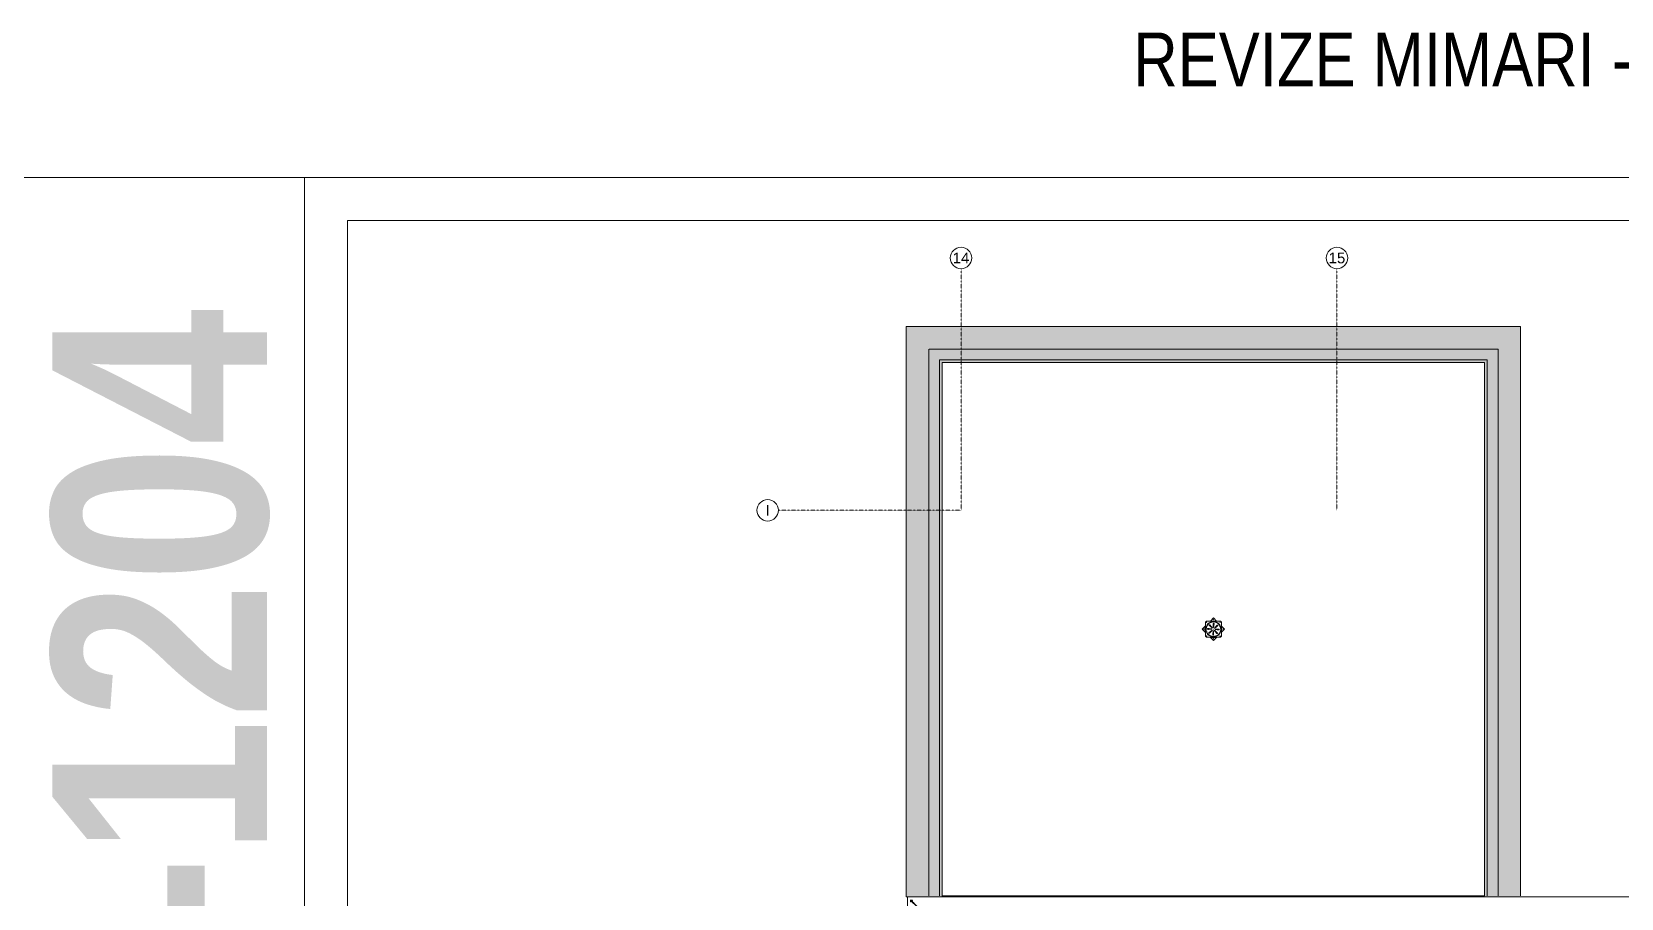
# Model space of a CAD drawing. Extents: x -2749 to 23780, y -1311 to 8245.
# Drawn here: x 5437 to 8397, y 2862 to 4476 of the extents above; entities that cross this region are included whole.
import ezdxf
from ezdxf.enums import TextEntityAlignment as Align
from ezdxf.xclip import XClip

# ---------------------------------------------------------------- set-up
doc = ezdxf.new("R2010")
doc.units = 0
doc.header["$MEASUREMENT"] = 0
doc.header["$XCLIPFRAME"] = 0
for name, pattern in [('DASHDOT2', [0.5, 0.25, -0.125, 0, -0.125]), ('DOT2', [0.125, 0, -0.125]), ('HIDDEN', [0.375, 0.25, -0.125])]:
    doc.linetypes.add(name, pattern=pattern)
doc.layers.get('0').update_dxf_attribs({"color": 9, "lineweight": 9})
for name, color, linetype, lineweight in [('06C', 9, 'Continuous', 9), ('06D', 9, 'Continuous', 9), ('10', 9, 'Continuous', 9), ('20', 9, 'DOT2', 9), ('21', 9, 'Continuous', 9), ('24', 9, 'DASHDOT2', 9), ('35', 9, 'Continuous', 9), ('40A', 9, 'Continuous', 9), ('GEB-BEZUG', 9, 'Continuous', 25)]:
    doc.layers.add(name, color=color, linetype=linetype, lineweight=lineweight)
doc.styles.add('Arial', font='arial.ttf', dxfattribs={"height": 2.5})
doc.styles.add('MuuM_TEXT-BOLD', font='ARIALNB.TTF')
doc.styles.add('MuuM_TEXT-STANDART', font='ARIALN.TTF')

# ---------------------------------------------------------------- blocks, each defined once
blk = doc.blocks.new('Einfügepunkt')
at = {"layer": 'GEB-BEZUG'}
for p, q in [((-1, -1), (1, 1)), ((-1, 1), (1, -1))]:
    blk.add_line(p, q, dxfattribs=at)
blk = doc.blocks.new('p-suzgec')
at = {"ltscale": 25}
for p, q in [((-21.1, 0), (-15.5, 5.7)), ((-15.5, -5.7), (-21.1, 0)), ((-15.5, 5.7), (-15.2, 5.9)), ((-15.5, -5.7), (-15.5, 5.7)), ((-13.2, 15), (-15.2, 13)), ((-15.2, 13), (-15.2, -13)), ((12.8, 15), (-13.2, 15)), ((-10.5, 1.2), (-3.4, 0.3)), ((-6.1, 15), (-5.9, 15.2)), ((-5.9, 12.3), (-6, 12.5)), ((-5.9, 15.2), (-0.2, 20.9)), ((-5.9, 15.2), (5.4, 15.2)), ((-5.8, 12), (-5.9, 12.3)), ((-5.1, 12.9), (-5, 12.7)), ((-5, 12.7), (-4.8, 12.4)), ((-3.3, 0.2), (-3.4, 0.3)), ((-0.2, 0), (-0.5, 0)), ((-0.2, 20.9), (5.4, 15.2)), ((-0.2, 0), (-0.2, 0.2)), ((-0.2, 0), (0, 0)), ((-0.2, 0), (-0.2, -0.2)), ((0.9, 10.2), (0, 3.1)), ((0, 3), (0, 3.1)), ((5.4, 15.2), (5.6, 15)), ((12.1, 5.6), (12.3, 5.7)), ((12.6, 4.8), (12.5, 4.7)), ((14.8, 13), (12.8, 15)), ((14.8, -13), (14.8, 13)), ((14.8, 5.9), (15, 5.7)), ((15, 5.7), (15, -5.7)), ((15, 5.7), (20.6, 0)), ((20.6, 0), (15, -5.7)), ((-15.2, -5.9), (-15.5, -5.7)), ((-15.2, -13), (-13.2, -15)), ((-13.2, -15), (12.8, -15)), ((-13.1, -4.8), (-13, -4.7)), ((-13, -4.7), (-12.6, -4.6)), ((-12.6, -5.6), (-12.8, -5.7)), ((-12.2, -5.5), (-12.6, -5.6)), ((-5.9, -15.2), (-6.1, -15)), ((5.4, -15.2), (-5.9, -15.2)), ((-0.2, -20.9), (-5.9, -15.2)), ((-1.4, -10.2), (-0.5, -3.1)), ((-0.5, -3), (-0.5, -3.1)), ((5.4, -15.2), (-0.2, -20.9)), ((2.8, -0.2), (2.9, -0.3)), ((10, -1.2), (2.9, -0.3)), ((4.5, -12.7), (4.3, -12.4)), ((4.6, -12.9), (4.5, -12.7)), ((5.3, -12), (5.4, -12.3)), ((5.4, -12.3), (5.5, -12.5)), ((5.6, -15), (5.4, -15.2)), ((12.8, -15), (14.8, -13)), ((15, -5.7), (14.8, -5.9))]:
    blk.add_line(p, q, dxfattribs=at)
for centre, radius in [((-17.9, 0), 0.4), ((-17.9, 0), 0.358), ((-0.2, 0), 14.3), ((-12.8, 12.5), 0.3), ((-0.2, 17.7), 0.4), ((-0.2, 17.7), 0.358), ((12.2, 12.5), 0.3), ((17.4, 0), 0.4), ((17.4, 0), 0.358), ((-12.8, -12.5), 0.3), ((-0.2, -17.7), 0.4), ((-0.2, -17.7), 0.358), ((12.2, -12.5), 0.3)]:
    blk.add_circle(centre, radius, dxfattribs=at)
for radius, start, end in [(13.5, 114.6147, 200.3853), (13.8, 110.4176, 114.5824), (13.7, 110.4084, 114.5916), (13.3, 110.3378, 114.6622), (13.2, 110.3292, 114.6708), (13.5, 24.6147, 110.3853), (13.6, 294.6147, 20.3853), (13.2, 20.3292, 24.6708), (13.3, 20.3378, 24.6622), (13.7, 20.4084, 24.5916), (13.8, 20.4176, 24.5824), (13.7, 200.4084, 204.5916), (13.8, 200.4176, 204.5824), (13.3, 200.3378, 204.6622), (13.2, 200.3292, 204.6708), (13.5, 204.6147, 290.3853), (13.2, 290.3292, 294.6708), (13.3, 290.3378, 294.6622), (13.7, 290.4084, 294.5916), (13.8, 290.4176, 294.5824)]:
    blk.add_arc((-0.2, 0), radius, start, end, dxfattribs=at)
for points, knots in [([(-10.5, -0.3), (-10.6, -0.3), (-10.7, -0.3), (-10.9, -0.2), (-11, -0.2), (-11.1, 0), (-11.2, 0.1), (-11.2, 0.3), (-11.2, 0.4), (-11.2, 0.6), (-11.2, 0.7), (-11.1, 0.9), (-11.1, 1), (-10.9, 1.1), (-10.8, 1.1), (-10.6, 1.2), (-10.5, 1.2), (-10.4, 1.2)], [2.169268, 2.169268, 2.169268, 2.169268, 2.468107, 2.468107, 2.768207, 2.768207, 3.065525, 3.065525, 3.362844, 3.362844, 3.660162, 3.660162, 3.95748, 3.95748, 4.257581, 4.257581, 4.55635, 4.55635, 4.55635, 4.55635]), ([(-7.7, 7), (-7.8, 7.1), (-7.8, 7.2), (-7.9, 7.4), (-7.9, 7.5), (-7.9, 7.7), (-7.9, 7.8), (-7.8, 8), (-7.8, 8), (-7.6, 8.2), (-7.5, 8.2), (-7.3, 8.3), (-7.2, 8.3), (-7, 8.3), (-6.9, 8.3), (-6.7, 8.2), (-6.6, 8.1), (-6.6, 8)], [2.169268, 2.169268, 2.169268, 2.169268, 2.468107, 2.468107, 2.768207, 2.768207, 3.065525, 3.065525, 3.362844, 3.362844, 3.660162, 3.660162, 3.95748, 3.95748, 4.257581, 4.257581, 4.55635, 4.55635, 4.55635, 4.55635]), ([(-3.5, 0.4), (-3.5, 0.4), (-3.5, 0.4), (-3.5, 0.4), (-3.4, 0.4), (-3.4, 0.4), (-3.4, 0.3), (-3.3, 0.3), (-3.3, 0.3), (-3.3, 0.3), (-3.3, 0.2), (-3.2, 0.2), (-3.2, 0.1), (-3.3, 0.1), (-3.3, 0), (-3.3, 0), (-3.3, -0.1), (-3.4, -0.1), (-3.4, -0.1), (-3.5, -0.1), (-3.5, -0.1), (-3.5, -0.1), (-3.5, -0.1)], [-0.0013985, -0.0013985, -0.0013985, -0.0013985, 0, 0, 0, 0.0909291, 0.0909291, 0.1818582, 0.1818582, 0.2711248, 0.2711248, 0.3603915, 0.3603915, 0.4496581, 0.4496581, 0.5389247, 0.5389247, 0.6298538, 0.6298538, 0.7207829, 0.7207829, 0.7401198, 0.7401198, 0.7401198, 0.7401198]), ([(-2.2, 2.6), (-2.2, 2.6), (-2.2, 2.6), (-2.2, 2.6), (-2.2, 2.5), (-2.2, 2.5), (-2.2, 2.4), (-2.2, 2.4), (-2.2, 2.3), (-2.2, 2.3), (-2.2, 2.3), (-2.3, 2.2), (-2.3, 2.2), (-2.3, 2.2), (-2.4, 2.2), (-2.4, 2.1), (-2.5, 2.1), (-2.5, 2.2), (-2.6, 2.2), (-2.6, 2.2), (-2.6, 2.2), (-2.6, 2.2), (-2.6, 2.2)], [-0.0013985, -0.0013985, -0.0013985, -0.0013985, 0, 0, 0, 0.0909291, 0.0909291, 0.1818582, 0.1818582, 0.2711248, 0.2711248, 0.3603915, 0.3603915, 0.4496581, 0.4496581, 0.5389247, 0.5389247, 0.6298538, 0.6298538, 0.7207829, 0.7207829, 0.7401198, 0.7401198, 0.7401198, 0.7401198]), ([(-0.6, 10.2), (-0.6, 10.3), (-0.5, 10.4), (-0.5, 10.6), (-0.4, 10.7), (-0.3, 10.8), (-0.2, 10.9), (0, 11), (0.1, 11), (0.3, 11), (0.4, 11), (0.6, 10.9), (0.7, 10.8), (0.8, 10.7), (0.9, 10.6), (0.9, 10.4), (1, 10.3), (0.9, 10.2)], [2.169268, 2.169268, 2.169268, 2.169268, 2.468107, 2.468107, 2.768207, 2.768207, 3.065525, 3.065525, 3.362844, 3.362844, 3.660162, 3.660162, 3.95748, 3.95748, 4.257581, 4.257581, 4.55635, 4.55635, 4.55635, 4.55635]), ([(0.1, 3.2), (0.1, 3.2), (0.1, 3.2), (0.1, 3.2), (0.1, 3.2), (0.1, 3.2), (0.1, 3.1), (0.1, 3.1), (0, 3), (0, 3), (-0.1, 3), (-0.1, 3), (-0.2, 3), (-0.2, 3), (-0.2, 3), (-0.3, 3), (-0.3, 3.1), (-0.3, 3.1), (-0.4, 3.2), (-0.4, 3.2), (-0.4, 3.2), (-0.4, 3.3), (-0.4, 3.3)], [-0.0013985, -0.0013985, -0.0013985, -0.0013985, 0, 0, 0, 0.0909291, 0.0909291, 0.1818582, 0.1818582, 0.2711248, 0.2711248, 0.3603915, 0.3603915, 0.4496581, 0.4496581, 0.5389247, 0.5389247, 0.6298538, 0.6298538, 0.7207829, 0.7207829, 0.7401198, 0.7401198, 0.7401198, 0.7401198]), ([(2.3, 2), (2.3, 2), (2.3, 2), (2.3, 2), (2.3, 2), (2.2, 2), (2.2, 1.9), (2.2, 1.9), (2.1, 1.9), (2.1, 2), (2, 2), (2, 2), (1.9, 2), (1.9, 2.1), (1.9, 2.1), (1.9, 2.2), (1.9, 2.2), (1.9, 2.3), (1.9, 2.3), (1.9, 2.3), (2, 2.4), (2, 2.4), (2, 2.4)], [-0.0013985, -0.0013985, -0.0013985, -0.0013985, 0, 0, 0, 0.0909291, 0.0909291, 0.1818582, 0.1818582, 0.2711248, 0.2711248, 0.3603915, 0.3603915, 0.4496581, 0.4496581, 0.5389247, 0.5389247, 0.6298538, 0.6298538, 0.7207829, 0.7207829, 0.7401198, 0.7401198, 0.7401198, 0.7401198]), ([(3, -0.4), (3, -0.4), (3, -0.4), (3, -0.4), (2.9, -0.4), (2.9, -0.4), (2.9, -0.3), (2.8, -0.3), (2.8, -0.3), (2.8, -0.3), (2.8, -0.2), (2.7, -0.2), (2.7, -0.1), (2.8, -0.1), (2.8, 0), (2.8, 0), (2.8, 0.1), (2.9, 0.1), (2.9, 0.1), (3, 0.1), (3, 0.1), (3, 0.1), (3, 0.1)], [-0.0013985, -0.0013985, -0.0013985, -0.0013985, 0, 0, 0, 0.0909291, 0.0909291, 0.1818582, 0.1818582, 0.2711248, 0.2711248, 0.3603915, 0.3603915, 0.4496581, 0.4496581, 0.5389247, 0.5389247, 0.6298538, 0.6298538, 0.7207829, 0.7207829, 0.7401198, 0.7401198, 0.7401198, 0.7401198]), ([(6.8, 7.4), (6.8, 7.5), (6.9, 7.6), (7.1, 7.7), (7.2, 7.7), (7.4, 7.7), (7.5, 7.7), (7.7, 7.6), (7.8, 7.5), (7.9, 7.4), (8, 7.3), (8.1, 7.1), (8.1, 7), (8, 6.8), (8, 6.7), (7.9, 6.5), (7.8, 6.4), (7.8, 6.3)], [2.169268, 2.169268, 2.169268, 2.169268, 2.468107, 2.468107, 2.768207, 2.768207, 3.065525, 3.065525, 3.362844, 3.362844, 3.660162, 3.660162, 3.95748, 3.95748, 4.257581, 4.257581, 4.55635, 4.55635, 4.55635, 4.55635]), ([(10, 0.3), (10.1, 0.3), (10.2, 0.3), (10.4, 0.2), (10.5, 0.2), (10.6, 0), (10.7, -0.1), (10.7, -0.3), (10.7, -0.4), (10.7, -0.6), (10.7, -0.7), (10.6, -0.9), (10.6, -1), (10.4, -1.1), (10.3, -1.1), (10.1, -1.2), (10, -1.2), (9.9, -1.2)], [2.169268, 2.169268, 2.169268, 2.169268, 2.468107, 2.468107, 2.768207, 2.768207, 3.065525, 3.065525, 3.362844, 3.362844, 3.660162, 3.660162, 3.95748, 3.95748, 4.257581, 4.257581, 4.55635, 4.55635, 4.55635, 4.55635]), ([(-7.3, -7.4), (-7.3, -7.5), (-7.4, -7.6), (-7.6, -7.7), (-7.7, -7.7), (-7.9, -7.7), (-8, -7.7), (-8.2, -7.6), (-8.3, -7.5), (-8.4, -7.4), (-8.5, -7.3), (-8.6, -7.1), (-8.6, -7), (-8.5, -6.8), (-8.5, -6.7), (-8.4, -6.5), (-8.3, -6.4), (-8.3, -6.3)], [2.169268, 2.169268, 2.169268, 2.169268, 2.468107, 2.468107, 2.768207, 2.768207, 3.065525, 3.065525, 3.362844, 3.362844, 3.660162, 3.660162, 3.95748, 3.95748, 4.257581, 4.257581, 4.55635, 4.55635, 4.55635, 4.55635]), ([(-2.8, -2), (-2.8, -2), (-2.8, -2), (-2.8, -2), (-2.8, -2), (-2.7, -2), (-2.7, -1.9), (-2.7, -1.9), (-2.6, -1.9), (-2.6, -2), (-2.5, -2), (-2.5, -2), (-2.4, -2), (-2.4, -2.1), (-2.4, -2.1), (-2.4, -2.2), (-2.4, -2.2), (-2.4, -2.3), (-2.4, -2.3), (-2.4, -2.3), (-2.5, -2.4), (-2.5, -2.4), (-2.5, -2.4)], [-0.0013985, -0.0013985, -0.0013985, -0.0013985, 0, 0, 0, 0.0909291, 0.0909291, 0.1818582, 0.1818582, 0.2711248, 0.2711248, 0.3603915, 0.3603915, 0.4496581, 0.4496581, 0.5389247, 0.5389247, 0.6298538, 0.6298538, 0.7207829, 0.7207829, 0.7401198, 0.7401198, 0.7401198, 0.7401198]), ([(0.1, -10.2), (0.1, -10.3), (0, -10.4), (0, -10.6), (-0.1, -10.7), (-0.2, -10.8), (-0.3, -10.9), (-0.5, -11), (-0.6, -11), (-0.8, -11), (-0.9, -11), (-1.1, -10.9), (-1.2, -10.8), (-1.3, -10.7), (-1.4, -10.6), (-1.4, -10.4), (-1.5, -10.3), (-1.4, -10.2)], [2.169268, 2.169268, 2.169268, 2.169268, 2.468107, 2.468107, 2.768207, 2.768207, 3.065525, 3.065525, 3.362844, 3.362844, 3.660162, 3.660162, 3.95748, 3.95748, 4.257581, 4.257581, 4.55635, 4.55635, 4.55635, 4.55635]), ([(-0.6, -3.2), (-0.6, -3.2), (-0.6, -3.2), (-0.6, -3.2), (-0.6, -3.2), (-0.6, -3.2), (-0.6, -3.1), (-0.6, -3.1), (-0.5, -3), (-0.5, -3), (-0.4, -3), (-0.4, -3), (-0.4, -3), (-0.3, -3), (-0.3, -3), (-0.2, -3), (-0.2, -3.1), (-0.2, -3.1), (-0.2, -3.2), (-0.1, -3.2), (-0.1, -3.2), (-0.1, -3.3), (-0.1, -3.3)], [-0.0013985, -0.0013985, -0.0013985, -0.0013985, 0, 0, 0, 0.0909291, 0.0909291, 0.1818582, 0.1818582, 0.2711248, 0.2711248, 0.3603915, 0.3603915, 0.4496581, 0.4496581, 0.5389247, 0.5389247, 0.6298538, 0.6298538, 0.7207829, 0.7207829, 0.7401198, 0.7401198, 0.7401198, 0.7401198]), ([(1.7, -2.6), (1.7, -2.6), (1.7, -2.6), (1.7, -2.6), (1.7, -2.5), (1.7, -2.5), (1.7, -2.4), (1.7, -2.4), (1.7, -2.3), (1.7, -2.3), (1.7, -2.3), (1.8, -2.2), (1.8, -2.2), (1.8, -2.2), (1.9, -2.2), (1.9, -2.1), (2, -2.1), (2, -2.2), (2.1, -2.2), (2.1, -2.2), (2.1, -2.2), (2.1, -2.2), (2.1, -2.2)], [-0.0013985, -0.0013985, -0.0013985, -0.0013985, 0, 0, 0, 0.0909291, 0.0909291, 0.1818582, 0.1818582, 0.2711248, 0.2711248, 0.3603915, 0.3603915, 0.4496581, 0.4496581, 0.5389247, 0.5389247, 0.6298538, 0.6298538, 0.7207829, 0.7207829, 0.7401198, 0.7401198, 0.7401198, 0.7401198]), ([(7.2, -7), (7.3, -7.1), (7.3, -7.2), (7.4, -7.4), (7.4, -7.5), (7.4, -7.7), (7.4, -7.8), (7.3, -8), (7.3, -8), (7.1, -8.2), (7, -8.2), (6.8, -8.3), (6.7, -8.3), (6.5, -8.3), (6.4, -8.3), (6.2, -8.2), (6.1, -8.1), (6.1, -8)], [2.169268, 2.169268, 2.169268, 2.169268, 2.468107, 2.468107, 2.768207, 2.768207, 3.065525, 3.065525, 3.362844, 3.362844, 3.660162, 3.660162, 3.95748, 3.95748, 4.257581, 4.257581, 4.55635, 4.55635, 4.55635, 4.55635])]:
    blk.add_open_spline(points, degree=3, knots=knots, dxfattribs=at)
for points, weights in [([(-10.4, 1.2), (-5.1, 0.6), (-3.5, 0.4)], [1.04357122072, 1.19470433147, 1]), ([(-2.6, 2.2), (-3.9, 3.4), (-7.7, 7)], [1, 1.19289012244, 1.04336959178]), ([(-6.6, 8), (-3.3, 3.9), (-2.2, 2.6)], [1.04357122128, 1.19470433435, 1]), ([(-0.4, 3.3), (-0.4, 4.9), (-0.6, 10.2)], [1, 1.1928901223, 1.04336959175]), ([(0.9, 10.2), (0.3, 4.9), (0.1, 3.2)], [1.04357122043, 1.19470432993, 1]), ([(2, 2.4), (3.1, 3.6), (6.8, 7.4)], [1, 1.19289012017, 1.04336959134]), ([(7.8, 6.3), (3.6, 3), (2.3, 2)], [1.04357122006, 1.19470432802, 1]), ([(11.7, 5.5), (11.9, 5.6), (12.1, 5.6)], [1.02554744525, 1.0127799804, 1]), ([(12.5, 4.7), (12.3, 4.7), (12.1, 4.6)], [1, 1.0127799804, 1.02554744526]), ([(-3.5, -0.1), (-5.2, -0.2), (-10.5, -0.3)], [1, 1.19289012449, 1.04336959218]), ([(-8.3, -6.3), (-4.1, -3), (-2.8, -2)], [1.04357122094, 1.1947043326, 1]), ([(-2.5, -2.4), (-3.6, -3.6), (-7.3, -7.4)], [1, 1.19289012327, 1.04336959194]), ([(-1.4, -10.2), (-0.8, -4.9), (-0.6, -3.2)], [1.04357122103, 1.19470433305, 1]), ([(-0.1, -3.3), (-0.1, -4.9), (0.1, -10.2)], [1, 1.19289011339, 1.04336959002]), ([(6.1, -8), (2.8, -3.9), (1.7, -2.6)], [1.04357121982, 1.19470432681, 1]), ([(2.1, -2.2), (3.4, -3.4), (7.2, -7)], [1, 1.19289011781, 1.04336959088])]:
    blk.add_rational_spline(points, weights, degree=2, dxfattribs=at)
for points, weights, knots in [([(3, 0.1), (3.5, 0.1), (6, 0.2), (10, 0.3)], [4.14064799907, 3.56700040162, 2.15953650571, 1.32480586323], [27.48414514, 27.48414514, 27.48414514, 27.50397367, 27.53272487, 27.53272487, 27.53272487]), ([(9.9, -1.2), (7.9, -1), (4.7, -0.6), (3.3, -0.4), (3, -0.4)], [1.32476723726, 1.64485472039, 2.71311941379, 3.81141839734, 4.16242382948], [0.00590224, 0.00590224, 0.00590224, 0.01753913, 0.04477222, 0.05758123, 0.05758123, 0.05758123])]:
    blk.add_rational_spline(points, weights, degree=2, knots=knots, dxfattribs=at)
at = {"ltscale": 25, "xscale": 0.1, "yscale": 0.1, "zscale": 0.1}
blk.add_blockref('Einfügepunkt', (-0.2, 0), dxfattribs=at)
blk = doc.blocks.new('p-cephe_kose profili')
at = {"linetype": 'Continuous', "lineweight": 13}
for p, q in [((-2.7, 12.8), (-3.1, 12.8)), ((-3.1, -2.9), (-3.1, 12.8)), ((-2.7, -3), (-2.7, 12.8)), ((-33.5, -32.8), (-28.6, -27.9)), ((-33.3, -33), (-28.4, -28.1)), ((-28.1, -28.4), (-33, -33.3)), ((-27.9, -28.6), (-32.8, -33.5)), ((-3.1, -2.9), (-30.1, -29.9)), ((-2.7, -3), (-29.9, -30.1)), ((-28.4, -28.1), (-28.6, -27.9)), ((-28.1, -28.4), (-27.9, -28.6)), ((-33.9, -33.6), (-40.5, -40.2)), ((-40.5, -40.2), (-40.2, -40.5)), ((-33.6, -33.9), (-40.2, -40.5)), ((-34, -30.7), (-34, -32.8)), ((-34, -30.7), (-33.7, -30.7)), ((-33.9, -33.6), (-30.1, -29.9)), ((-33.6, -33.9), (-33.9, -33.6)), ((-33.7, -30.7), (-33.7, -32.8)), ((-33.6, -33.9), (-29.9, -30.1)), ((-32.8, -33.7), (-30.7, -33.7)), ((-32.8, -34), (-30.7, -34)), ((-30.7, -34), (-30.7, -33.7)), ((-30.1, -29.9), (-29.9, -30.1)), ((-29.9, -30.1), (-30.1, -29.9))]:
    blk.add_line(p, q, dxfattribs=at)
at = {"linetype": 'Continuous', "lineweight": 5}
for p, q in [((-3.1, 6.7), (1.1, 6.7)), ((1.1, 5.8), (-3.1, 5.8)), ((-2.7, 2.3), (-0.2, 10.3)), ((-0.2, 2.3), (-2.7, 10.3)), ((-2.7, 6.3), (4.2, 6.3)), ((4.9, 6.6), (1.1, 6.6)), ((4.9, 5.9), (1.1, 5.9))]:
    blk.add_line(p, q, dxfattribs=at)
at = {"lineweight": 5}
for p, q in [((-28.9, -29.7), (-29.7, -28.9)), ((-29.6, -28.6), (-28.4, -29.8)), ((-29.2, -28.9), (-29.6, -29.3)), ((-29.2, -28.9), (-29.4, -29.2)), ((-29.4, -29.2), (-29.2, -28.9)), ((-28.5, -29.2), (-29.2, -28.5)), ((-29.2, -28.9), (-28.8, -28.6)), ((-29.2, -28.9), (-29, -28.7)), ((-29, -28.7), (-29.2, -28.9)), ((-28.7, -29.4), (-29.2, -29.9)), ((-28.7, -29.4), (-28.2, -29)), ((-13.3, -13), (-13.7, -13.4)), ((-13, -13.7), (-13.7, -13)), ((-13.6, -12.7), (-12.4, -13.9)), ((-13.3, -13), (-13.5, -13.2)), ((-13.5, -13.2), (-13.3, -13)), ((-13.3, -13), (-12.9, -12.6)), ((-12.6, -13.3), (-13.3, -12.6)), ((-13.3, -13), (-13.1, -12.8)), ((-13.1, -12.8), (-13.3, -13)), ((-12.8, -13.5), (-13.3, -14)), ((-12.8, -13.5), (-12.3, -13)), ((-34.6, -31.9), (-33.2, -31.9)), ((-34.1, -31.9), (-34.1, -31.4)), ((-34.1, -31.7), (-33.7, -31.7)), ((-34.1, -31.9), (-34.1, -32.5)), ((-34.1, -32.2), (-33.7, -32.2)), ((-33.7, -31.9), (-33.7, -31.5)), ((-33.7, -31.9), (-33.7, -31.7)), ((-33.7, -31.7), (-33.7, -31.9)), ((-33.7, -31.9), (-33.7, -32.4)), ((-33.7, -31.9), (-33.7, -32.2)), ((-33.7, -32.2), (-33.7, -31.9)), ((-31.9, -34.1), (-32.5, -34.1)), ((-31.9, -33.7), (-32.4, -33.7)), ((-31.9, -33.7), (-32.2, -33.7)), ((-32.2, -33.7), (-31.9, -33.7)), ((-32.2, -34.1), (-32.2, -33.7)), ((-31.5, -31.2), (-31.9, -31.6)), ((-31.2, -31.9), (-31.9, -31.2)), ((-31.9, -34.6), (-31.9, -33.2)), ((-31.9, -33.7), (-31.7, -33.7)), ((-31.9, -33.7), (-31.5, -33.7)), ((-31.7, -33.7), (-31.9, -33.7)), ((-31.9, -34.1), (-31.4, -34.1)), ((-31.8, -30.9), (-30.6, -32.1)), ((-31.5, -31.2), (-31.7, -31.4)), ((-31.7, -31.4), (-31.5, -31.2)), ((-31.7, -34.1), (-31.7, -33.7)), ((-31.5, -31.2), (-31.1, -30.8)), ((-30.8, -31.5), (-31.5, -30.8)), ((-31.5, -31.2), (-31.3, -31)), ((-31.3, -31), (-31.5, -31.2)), ((-31, -31.7), (-31.5, -32.2)), ((-31, -31.7), (-30.5, -31.2))]:
    blk.add_line(p, q, dxfattribs=at)
for p, q in [((-16.2, -12.1), (-13.4, -12.1)), ((-16, -12), (-16, -12)), ((-16, -12), (-16, -12.1)), ((-16, -12.1), (-16, -12.1)), ((-15.5, -12.7), (-15.5, -11.4)), ((-15.4, -11.8), (-15.2, -11.8)), ((-15.4, -12.3), (-15.3, -12.3)), ((-15.3, -12), (-15.3, -12.4)), ((-15.3, -12.3), (-15.1, -12.3)), ((-15.2, -11.7), (-15.1, -12.4)), ((-15.2, -11.8), (-15.1, -11.8)), ((-15.1, -11.8), (-14.9, -11.8)), ((-15.1, -12.3), (-15, -12.3)), ((-15, -11.7), (-14.9, -12.4)), ((-15, -12.3), (-14.8, -12.3)), ((-14.9, -11.8), (-14.7, -11.8)), ((-14.8, -11.7), (-14.7, -12.4)), ((-14.8, -12.3), (-14.6, -12.3)), ((-14.7, -11.8), (-14.5, -11.8)), ((-14.6, -11.7), (-14.6, -12.4)), ((-14.6, -12.3), (-14.4, -12.3)), ((-14.5, -11.7), (-14.4, -12.4)), ((-14.5, -11.8), (-14.3, -11.8)), ((-14.4, -12.3), (-14.2, -12.3)), ((-14.3, -11.7), (-14.2, -12.4)), ((-14.3, -11.8), (-13.6, -12.1)), ((-14.2, -12.3), (-13.6, -12.1)), ((-14.1, -11.8), (-14, -12.3)), ((-12.7, -15.5), (-11.4, -15.5)), ((-11.7, -14.3), (-12.4, -14.2)), ((-11.7, -14.5), (-12.4, -14.4)), ((-11.7, -14.7), (-12.4, -14.6)), ((-11.7, -14.8), (-12.4, -14.7)), ((-11.7, -15), (-12.4, -14.9)), ((-11.7, -15.2), (-12.4, -15.1)), ((-12, -15.3), (-12.4, -15.3)), ((-12.3, -14.3), (-12.1, -13.6)), ((-11.8, -14.1), (-12.3, -14)), ((-12.3, -14.4), (-12.3, -14.3)), ((-12.3, -14.6), (-12.3, -14.4)), ((-12.3, -14.8), (-12.3, -14.6)), ((-12.3, -15), (-12.3, -14.8)), ((-12.3, -15.2), (-12.3, -15)), ((-12.3, -15.3), (-12.3, -15.2)), ((-12.3, -15.4), (-12.3, -15.3)), ((-12.1, -16.2), (-12.1, -13.4)), ((-11.8, -14.3), (-12.1, -13.6)), ((-12.1, -16), (-12.1, -16)), ((-12, -16), (-12.1, -16)), ((-12, -16), (-12, -16)), ((-11.8, -14.5), (-11.8, -14.3)), ((-11.8, -14.7), (-11.8, -14.5)), ((-11.8, -14.9), (-11.8, -14.7)), ((-11.8, -15.1), (-11.8, -14.9)), ((-11.8, -15.2), (-11.8, -15.1)), ((-11.8, -15.4), (-11.8, -15.2))]:
    blk.add_line(p, q)
at = {"linetype": 'Continuous', "lineweight": 18}
for p, q in [((-15.2, -10.9), (-15.2, -14)), ((-15.2, -10.9), (-14.9, -10.9)), ((-14.9, -10.9), (-14.9, -14)), ((-14.8, -14.1), (-12.6, -11.9)), ((-14.6, -14.3), (-12.4, -12.1)), ((-12.1, -12.4), (-14.3, -14.6)), ((-11.9, -12.6), (-14.1, -14.8)), ((-14, -14.9), (-10.9, -14.9)), ((-14, -15.2), (-10.9, -15.2)), ((-12.4, -12.1), (-12.6, -11.9)), ((-12.1, -12.4), (-11.9, -12.6)), ((-10.9, -15.2), (-10.9, -14.9))]:
    blk.add_line(p, q, dxfattribs=at)
at = {"lineweight": 0}
blk.add_line((-34, -32.8), (-34, -30.8), dxfattribs=at)
at = {"linetype": 'Continuous', "lineweight": 5}
for points in [[(-2.7, 10.3), (-0.2, 10.3), (-0.2, 2.3), (-2.7, 2.3)], [(1.1, 6.8), (4.9, 6.8), (4.9, 5.8), (1.1, 5.8)]]:
    blk.add_lwpolyline(points, close=True, dxfattribs=at)
blk.add_lwpolyline([(-38, -37.7), (-37.7, -38)])
at = {"lineweight": 5}
for centre, radius, start, end in [((-29.3, -28.9), 0.57, 67.9194, 202.0806), ((-29.2, -29), 0.909, 267.075, 2.925), ((-13.3, -13), 0.57, 67.9194, 202.0806), ((-13.2, -13.1), 0.909, 267.075, 2.925), ((-33.6, -31.9), 0.732, 131.1905, 228.8095), ((-33.8, -31.9), 0.46, 286.9574, 73.0426), ((-31.9, -33.6), 0.732, 221.1905, 318.8095), ((-31.9, -33.8), 0.46, 16.9574, 163.0426), ((-31.5, -31.2), 0.57, 67.9194, 202.0806), ((-31.4, -31.3), 0.909, 267.075, 2.925)]:
    blk.add_arc(centre, radius, start, end, dxfattribs=at)
for centre, radius, start, end in [((-15.5, -11.9), 0.473, 90, 166.6402), ((-14.9, -12.1), 1.11, 166.6402, 175.4788), ((-14.9, -12.1), 1.11, 184.5212, 193.3598), ((-15.5, -12.2), 0.473, 193.3598, 270), ((-15.4, -11.7), 0.09, 180, 270), ((-15.4, -12.4), 0.09, 90, 180), ((-12.2, -15.5), 0.473, 180, 256.6402), ((-12.4, -15.4), 0.09, 270, 0), ((-12.1, -14.9), 1.11, 256.6402, 265.4788), ((-12.1, -14.9), 1.11, 274.5212, 283.3598), ((-11.7, -15.4), 0.09, 180, 270), ((-11.9, -15.5), 0.473, 283.3598, 360)]:
    blk.add_arc(centre, radius, start, end)
at = {"linetype": 'Continuous', "lineweight": 18}
for centre, radius, start, end in [((-14.8, -14), 0.4, 180, 315), ((-14.8, -14), 0.1, 180, 315), ((-14, -14.8), 0.4, 135, 270), ((-14, -14.8), 0.1, 135, 270)]:
    blk.add_arc(centre, radius, start, end, dxfattribs=at)
at = {"linetype": 'Continuous', "lineweight": 13}
for centre, radius, start, end in [((-33.6, -32.8), 0.4, 180, 315), ((-33.6, -32.8), 0.1, 180, 315), ((-32.8, -33.6), 0.4, 135, 270), ((-32.8, -33.6), 0.1, 135, 270)]:
    blk.add_arc(centre, radius, start, end, dxfattribs=at)
at = {"linetype": 'Continuous', "lineweight": 5}
blk.add_rational_spline([(-3.1, 7.3), (-3.2, 7.3), (-3.3, 7.3), (-3.6, 7.3), (-3.7, 6.9), (-3.7, 6.8), (-3.7, 6.8), (-3.8, 6.3), (-3.7, 5.8), (-3.7, 5.7), (-3.7, 5.6), (-3.6, 5.3), (-3.3, 5.3), (-3.2, 5.3), (-3.1, 5.3), (-3.1, 6.3), (-3.1, 7.3)], [1, 1, 1, 0.760917374327, 1, 1, 1, 1, 1, 1, 1, 0.760917374327, 1, 1, 1, 1, 1], degree=2, knots=[0, 0, 0, 1, 1, 2, 2, 3, 3, 4, 4, 5, 5, 6, 6, 7, 7, 8, 8, 8], dxfattribs=at)
blk = doc.blocks.new('0_aks')
at = {"linetype": 'Continuous'}
blk.add_circle((0, 0), 2, dxfattribs=at)
at = {"style": 'Arial'}
blk.add_attdef('AKS', text='', height=2, dxfattribs=at).set_placement((0, 0), align=Align.MIDDLE_CENTER)
blk = doc.blocks.new('P-AKS_AUDI')
at = {"layer": '24'}
for points in [[(-3500, 800), (-3500, 1250)], [(-2800, 800), (-2800, 1250)], [(-3840, 800), (-3500, 800)]]:
    blk.add_lwpolyline(points, dxfattribs=at)
at = {"layer": '24', "xscale": 10, "yscale": 10, "zscale": 10}
for p, values in [((-3500, 1270), {'AKS': '14'}), ((-2800, 1270), {'AKS': '15'}), ((-3860, 800), {'AKS': 'I'})]:
    blk.add_blockref('0_aks', p, dxfattribs=at).add_auto_attribs(values)
blk = doc.blocks.new('1.KAT PLANI')
at = {"layer": '06C'}
blk.add_lwpolyline([(7067.5, 861.7), (7067.5, 861.7), (7067.5, 2865), (10767.5, 2865), (10767.5, 1989.8)], dxfattribs=at)
at = {"layer": '10'}
ref = blk.add_blockref('p-cephe_kose profili', (7107.7, 2824.7), dxfattribs=dict(at, xscale=-1, rotation=180))
XClip(ref).set_block_clipping_path([(-34.3499915514, -40.3121291393), (19.7500084472, 39.6878697639)])
at = {"layer": '24'}
blk.add_blockref('P-AKS_AUDI', (10667.5, 2785), dxfattribs=at)

msp = doc.modelspace()

# ---------------------------------------------------------------- hatches: boundary and pattern name
h = msp.add_hatch(color=253)
h.dxf.hatch_style = 1
h.paths.add_polyline_path([(7132.5, 2865), (7065.5, 2865), (7065.5, 3927), (8209.5, 3927), (8209.5, 2865), (8142.5, 2865), (8142.5, 3860), (7132.5, 3860)])

# ---------------------------------------------------------------- linework, layer by layer
at = {"layer": '06C'}
for points in [[(7067.5, 2865), (7065.5, 2865), (7065.5, 3927), (8209.5, 3927), (8209.5, 2867)], [(7132.5, 2865), (7132.5, 3860), (8142.5, 3860), (8142.5, 2867)]]:
    msp.add_lwpolyline(points, dxfattribs=at)
at = {"layer": '20', "linetype": 'HIDDEN'}
for points in [[(7107.5, 2867), (7107.5, 3270), (7107.5, 3885), (8167.5, 3885), (8167.5, 2867)], [(7127.5, 2867), (7127.5, 3270), (7127.5, 3865), (8147.5, 3865), (8147.5, 2867)]]:
    msp.add_lwpolyline(points, dxfattribs=at)
at = {"layer": '35'}
msp.add_lwpolyline([(8142.5, 2867), (7132.5, 2867), (7132.5, 3860), (8142.5, 3860)], close=True, dxfattribs=at)
at = {"layer": '40A'}
for points in [[(5945, 4205), (0, 4205), (0, 0), (5945, 0)], [(11890, 4205), (5945, 4205), (5945, 0), (11890, 0)], [(11350.1, 80), (6025, 80), (6025, 4125), (11350.1, 4125)]]:
    msp.add_lwpolyline(points, close=True, dxfattribs=at)

# ---------------------------------------------------------------- block references
at = {"layer": '06D'}
for name, p in [('1.KAT PLANI', (0, 0)), ('p-suzgec', (7637.7, 3363.5))]:
    msp.add_blockref(name, p, dxfattribs=at)

# ---------------------------------------------------------------- texts
at = {"layer": '21', "color": 1, "style": 'MuuM_TEXT-STANDART'}
msp.add_text('REVIZE MIMARI - 13.04.2015', height=100, dxfattribs=at).set_placement((7488.4, 4374.8))
at = {"layer": '40A', "style": 'MuuM_TEXT-BOLD'}
msp.add_text('94-KRT-E-D-1204', height=400, rotation=90, dxfattribs=at).set_placement((5875.1, 2102.5), align=Align.CENTER)

doc.saveas('drawing.dxf')
